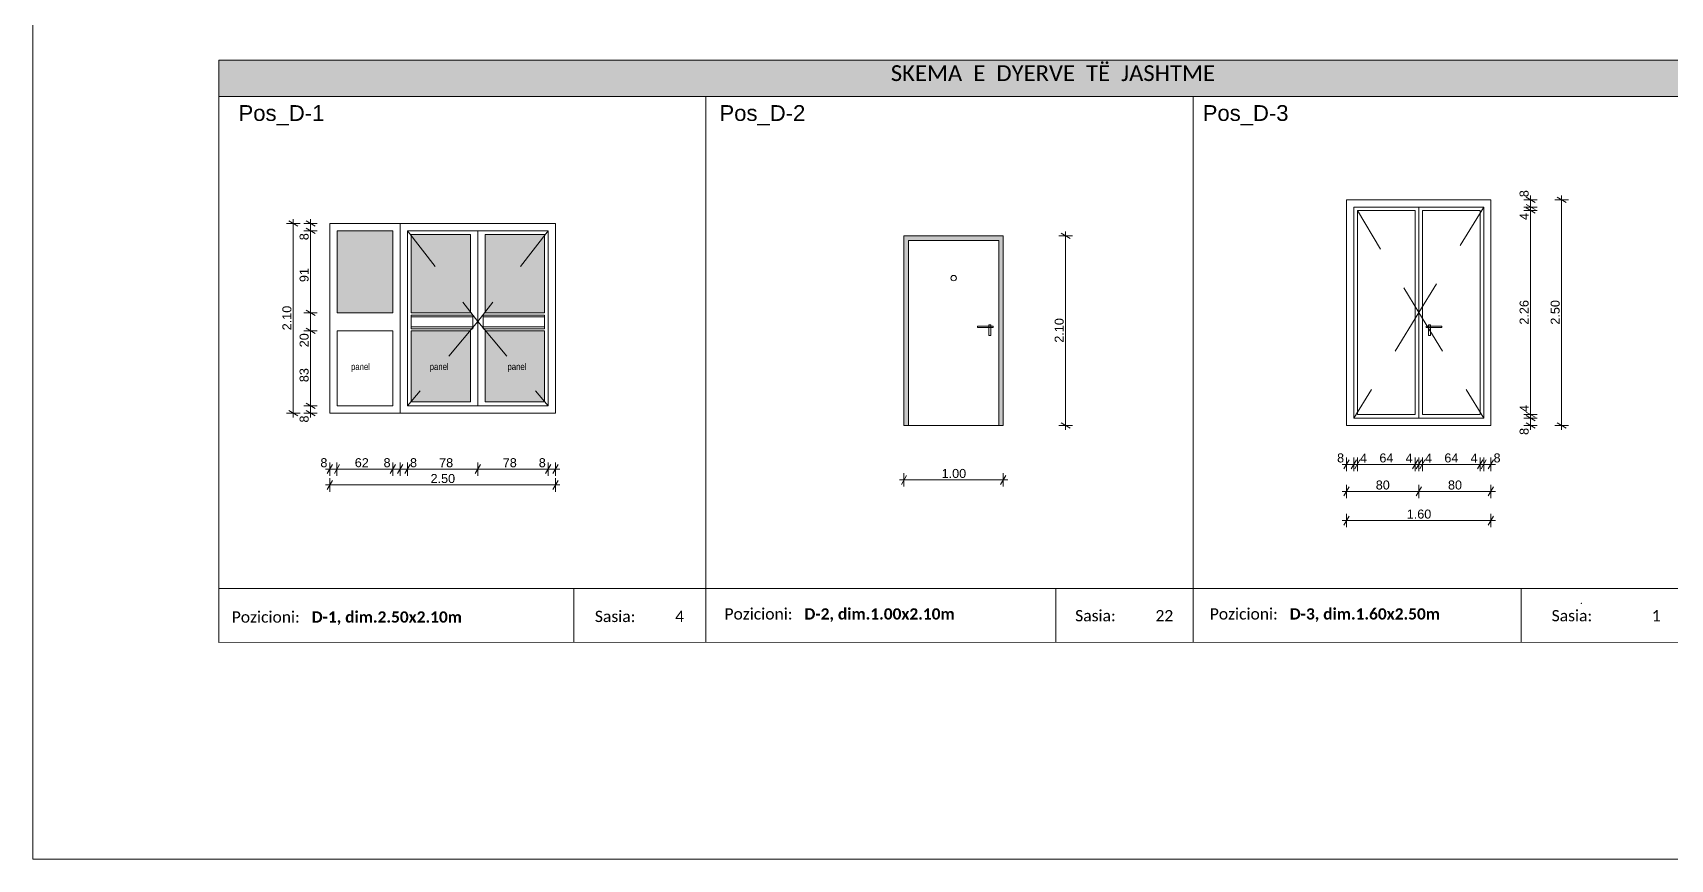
# Model space of a CAD drawing. Header units: millimetres. Extents: x 2825558 to 2855058, y -67651 to -43102.
# Drawn here: x 2825558 to 2843703, y -67651 to -58496 of the extents above; entities that cross this region are included whole.
import ezdxf

# ---------------------------------------------------------------- set-up
doc = ezdxf.new("R2010")
doc.units = ezdxf.units.MM
doc.header["$MEASUREMENT"] = 0
doc.linetypes.add('thk_line_type', pattern=[1000, 500, -500])
for name, color, linetype, lineweight in [('2D Drafting - General_Pen_No__1', 7, 'Continuous', 0), ('Annotation - Text_Pen_No__1', 7, 'Continuous', 0), ('Dimensioning - General_Pen_No__1', 7, 'Continuous', 0), ('Exterior walls_Pen_No__1', 7, 'Continuous', 0), ('Lines_Pen_No__41', 7, 'Continuous', 0), ('Shell - Roof_Pen_No__1', 7, 'Continuous', 0), ('Shell - Roof_Pen_No__21', 7, 'Continuous', 0), ('Shell - Roof_Pen_No__41', 7, 'Continuous', 0), ('Structural - Bearing_Pen_No__1', 7, 'Continuous', 0), ('Text blocks_Pen_No__1', 7, 'Continuous', 0)]:
    doc.layers.add(name, color=color, linetype=linetype, lineweight=lineweight)
doc.layers.add('Dimensioning - General', color=7, linetype='Continuous')
doc.layers.add('Exterior walls', color=7, linetype='Continuous')
for name, color, linetype, lineweight, true_color in [('Structural - Bearing_Pen_No__105', 7, 'Continuous', 0, 0xcae6ff), ('Structural - Bearing_Pen_No__84', 7, 'Continuous', 0, 0x41c341), ('Structural - Bearing_Pen_No__85', 7, 'Continuous', 0, 0x80c2ff)]:
    doc.layers.add(name, color=color, linetype=linetype, lineweight=lineweight, true_color=true_color)
doc.styles.add('GENERATED_STYLE_1', font='')
doc.styles.add('GENERATED_STYLE_2', font='')
doc.styles.add('GENERATED_STYLE_6', font='')
doc.styles.get('GENERATED_STYLE_1').set_extended_font_data('Arial Narrow')
doc.styles.get('GENERATED_STYLE_2').set_extended_font_data('Arial')
doc.styles.get('GENERATED_STYLE_6').set_extended_font_data('Calibri')
doc.dimstyles.new('GENERATED_STYLE__3', dxfattribs={"dimtxt": 100, "dimasz": 76, "dimexe": 0.18, "dimexo": 3, "dimgap": 0.09, "dimtad": 1, "dimlfac": 0.001, "dimzin": 0, "dimdsep": 46, "dimtxsty": 'GENERATED_STYLE_2', "dimblk": 'ARROWHEAD_2', "dimblk1": 'ARROWHEAD_2', "dimblk2": 'ARROWHEAD_2', "dimcen": 0.09, "dimclrd": 7, "dimclre": 7, "dimclrt": 7, "dimadec": 0, "dimazin": 0, "dimtfac": 1, "dimtdec": 4, "dimtmove": 0, "dimatfit": 3, "dimfxl": 1, "dimtolj": 1, "dimtzin": 0, "dimarcsym": 0})
doc.dimstyles.new('GENERATED_STYLE__4', dxfattribs={"dimtxt": 100, "dimasz": 76, "dimexe": 0.18, "dimexo": 3, "dimgap": 0.09, "dimtad": 1, "dimtih": 1, "dimtoh": 1, "dimlfac": 0.001, "dimzin": 0, "dimdsep": 46, "dimtxsty": 'GENERATED_STYLE_2', "dimblk": 'ARROWHEAD_2', "dimblk1": 'ARROWHEAD_2', "dimblk2": 'ARROWHEAD_2', "dimcen": 0.09, "dimclrd": 7, "dimclre": 7, "dimclrt": 7, "dimadec": 0, "dimazin": 0, "dimtfac": 1, "dimtdec": 4, "dimtmove": 0, "dimatfit": 3, "dimfxl": 1, "dimtolj": 1, "dimtzin": 0, "dimarcsym": 0})

# ---------------------------------------------------------------- blocks, each defined once
blk = doc.blocks.new('Wall_1', base_point=(2835212, -62846))
at = {"layer": 'Exterior walls', "linetype": 'Continuous', "lineweight": 0}
blk.add_hatch(color=255, dxfattribs=at).paths.add_polyline_path([(2835262, -62846), (2835262, -60796), (2835212, -60746), (2835212, -62846)])
at = {"layer": 'Exterior walls_Pen_No__1', "color": 7, "linetype": 'Continuous', "lineweight": 0, "flags": 128}
for points in [[(2835212, -60746), (2835212, -62846)], [(2835262, -62846), (2835262, -60796)], [(2835212, -62846), (2835262, -62846)]]:
    blk.add_lwpolyline(points, dxfattribs=at)
blk = doc.blocks.new('Wall_2', base_point=(2835212, -60746))
at = {"layer": 'Exterior walls', "linetype": 'Continuous', "lineweight": 0}
blk.add_hatch(color=255, dxfattribs=at).paths.add_polyline_path([(2835262, -60796), (2836262, -60796), (2836312, -60746), (2835212, -60746)])
at = {"layer": 'Exterior walls_Pen_No__1', "color": 7, "linetype": 'Continuous', "lineweight": 0, "flags": 128}
for points in [[(2836312, -60746), (2835212, -60746)], [(2835262, -60796), (2836262, -60796)]]:
    blk.add_lwpolyline(points, dxfattribs=at)
blk = doc.blocks.new('Wall_3', base_point=(2836312, -60746))
at = {"layer": 'Exterior walls', "linetype": 'Continuous', "lineweight": 0}
blk.add_hatch(color=255, dxfattribs=at).paths.add_polyline_path([(2836262, -60796), (2836262, -62846), (2836312, -62846), (2836312, -60746)])
at = {"layer": 'Exterior walls_Pen_No__1', "color": 7, "linetype": 'Continuous', "lineweight": 0, "flags": 128}
for points in [[(2836312, -62846), (2836312, -60746)], [(2836262, -60796), (2836262, -62846)], [(2836262, -62846), (2836312, -62846)]]:
    blk.add_lwpolyline(points, dxfattribs=at)
blk = doc.blocks.new('*D63', base_point=(2247654, -76425))
at = {"layer": 'Dimensioning - General_Pen_No__1', "color": 7, "linetype": 'Continuous', "lineweight": 0}
for p, q in [((2828586, -62600), (2828686, -62658)), ((2828711, -62629), (2828561, -62629)), ((2828711, -62709), (2828561, -62709)), ((2828586, -62680), (2828686, -62738)), ((2828636, -62709), (2828636, -62629)), ((2828636, -62758), (2828636, -62709))]:
    blk.add_line(p, q, dxfattribs=at)
at = {"layer": 'Dimensioning - General_Pen_No__1', "color": 7, "lineweight": 0, "insert": (2828616, -62814), "char_height": 100, "attachment_point": 7, "rotation": 90, "style": 'GENERATED_STYLE_2'}
blk.add_mtext('\\A1;{\\pql;\\fArial|b0|i0|c0|p34;8}', dxfattribs=at)
blk = doc.blocks.new('ARROWHEAD_2')
at = {"color": 0, "linetype": 'Continuous', "lineweight": 0}
for p, q in [((0, 0), (-1, 0)), ((-0.38, -0.66), (0.38, 0.66))]:
    blk.add_line(p, q, dxfattribs=at)
blk = doc.blocks.new('*D64', base_point=(2247654, -76425))
at = {"layer": 'Dimensioning - General_Pen_No__1', "color": 7, "linetype": 'Continuous', "lineweight": 0}
for p, q in [((2828711, -61799), (2828561, -61799)), ((2828586, -61770), (2828686, -61828)), ((2828636, -62629), (2828636, -61799)), ((2828586, -62600), (2828686, -62658)), ((2828711, -62629), (2828561, -62629))]:
    blk.add_line(p, q, dxfattribs=at)
at = {"layer": 'Dimensioning - General_Pen_No__1', "color": 7, "lineweight": 0, "char_height": 100, "attachment_point": 7, "rotation": 90, "style": 'GENERATED_STYLE_2'}
for s, insert in [('\\A1;{\\pql;\\fArial|b0|i0|c0|p34;20}', (2828616, -61980)), ('\\A1;{\\pql;\\fArial|b0|i0|c0|p34;83}', (2828616, -62366))]:
    blk.add_mtext(s, dxfattribs=dict(at, insert=insert))
blk = doc.blocks.new('*D65', base_point=(2247654, -76425))
at = {"layer": 'Dimensioning - General_Pen_No__1', "color": 7, "linetype": 'Continuous', "lineweight": 0}
for p, q in [((2828711, -61799), (2828561, -61799)), ((2828586, -61770), (2828686, -61828))]:
    blk.add_line(p, q, dxfattribs=at)
blk = doc.blocks.new('*D66', base_point=(2247654, -76425))
at = {"layer": 'Dimensioning - General_Pen_No__1', "color": 7, "linetype": 'Continuous', "lineweight": 0}
for p, q in [((2828711, -61599), (2828561, -61599)), ((2828586, -61570), (2828686, -61628)), ((2828636, -61799), (2828636, -61599)), ((2828711, -61799), (2828561, -61799)), ((2828586, -61770), (2828686, -61828))]:
    blk.add_line(p, q, dxfattribs=at)
blk = doc.blocks.new('*D67', base_point=(2247654, -76425))
at = {"layer": 'Dimensioning - General_Pen_No__1', "color": 7, "linetype": 'Continuous', "lineweight": 0}
for p, q in [((2828711, -60689), (2828561, -60689)), ((2828586, -60660), (2828686, -60718)), ((2828636, -61599), (2828636, -60689)), ((2828711, -61599), (2828561, -61599)), ((2828586, -61570), (2828686, -61628))]:
    blk.add_line(p, q, dxfattribs=at)
at = {"layer": 'Dimensioning - General_Pen_No__1', "color": 7, "lineweight": 0, "char_height": 100, "attachment_point": 7, "rotation": 90, "style": 'GENERATED_STYLE_2'}
for s, insert in [('\\A1;{\\pql;\\fArial|b0|i0|c0|p34;8}', (2828616, -60794)), ('\\A1;{\\pql;\\fArial|b0|i0|c0|p34;91}', (2828616, -61258))]:
    blk.add_mtext(s, dxfattribs=dict(at, insert=insert))
blk = doc.blocks.new('*D68', base_point=(2247654, -76425))
at = {"layer": 'Dimensioning - General_Pen_No__1', "color": 7, "linetype": 'Continuous', "lineweight": 0}
for p, q in [((2828686, -60638), (2828586, -60580)), ((2828636, -60609), (2828636, -60560)), ((2828711, -60609), (2828561, -60609)), ((2828711, -60689), (2828561, -60689)), ((2828586, -60660), (2828686, -60718)), ((2828636, -60689), (2828636, -60609))]:
    blk.add_line(p, q, dxfattribs=at)
blk = doc.blocks.new('*D69', base_point=(2247654, -76425))
at = {"layer": 'Dimensioning - General_Pen_No__1', "color": 7, "linetype": 'Continuous', "lineweight": 0}
for p, q in [((2828878, -63280), (2828820, -63380)), ((2828849, -63405), (2828849, -63255)), ((2828958, -63280), (2828900, -63380)), ((2828929, -63405), (2828929, -63255)), ((2828800, -63330), (2828849, -63330)), ((2828849, -63330), (2828929, -63330))]:
    blk.add_line(p, q, dxfattribs=at)
at = {"layer": 'Dimensioning - General_Pen_No__1', "color": 7, "lineweight": 0, "insert": (2828745, -63310), "char_height": 100, "attachment_point": 7, "style": 'GENERATED_STYLE_2'}
blk.add_mtext('\\A1;{\\pql;\\fArial|b0|i0|c0|p34;8}', dxfattribs=at)
blk = doc.blocks.new('*D70', base_point=(2247654, -76425))
at = {"layer": 'Dimensioning - General_Pen_No__1', "color": 7, "linetype": 'Continuous', "lineweight": 0}
for p, q in [((2828958, -63280), (2828900, -63380)), ((2828929, -63405), (2828929, -63255)), ((2829578, -63280), (2829520, -63380)), ((2829549, -63405), (2829549, -63255)), ((2828929, -63330), (2829549, -63330))]:
    blk.add_line(p, q, dxfattribs=at)
at = {"layer": 'Dimensioning - General_Pen_No__1', "color": 7, "lineweight": 0, "char_height": 100, "attachment_point": 7, "style": 'GENERATED_STYLE_2'}
for s, insert in [('\\A1;{\\pql;\\fArial|b0|i0|c0|p34;62}', (2829126, -63310)), ('\\A1;{\\pql;\\fArial|b0|i0|c0|p34;8}', (2829445, -63310))]:
    blk.add_mtext(s, dxfattribs=dict(at, insert=insert))
blk = doc.blocks.new('*D71', base_point=(2247654, -76425))
at = {"layer": 'Dimensioning - General_Pen_No__1', "color": 7, "linetype": 'Continuous', "lineweight": 0}
for p, q in [((2829578, -63280), (2829520, -63380)), ((2829549, -63405), (2829549, -63255)), ((2829658, -63280), (2829601, -63380)), ((2829629, -63405), (2829629, -63255)), ((2829549, -63330), (2829629, -63330))]:
    blk.add_line(p, q, dxfattribs=at)
blk = doc.blocks.new('*D72', base_point=(2247654, -76425))
at = {"layer": 'Dimensioning - General_Pen_No__1', "color": 7, "linetype": 'Continuous', "lineweight": 0}
for p, q in [((2829658, -63280), (2829601, -63380)), ((2829629, -63405), (2829629, -63255)), ((2829738, -63280), (2829680, -63380)), ((2829709, -63405), (2829709, -63255)), ((2829629, -63330), (2829709, -63330))]:
    blk.add_line(p, q, dxfattribs=at)
blk = doc.blocks.new('*D73', base_point=(2247654, -76425))
at = {"layer": 'Dimensioning - General_Pen_No__1', "color": 7, "linetype": 'Continuous', "lineweight": 0}
for p, q in [((2829738, -63280), (2829680, -63380)), ((2829709, -63405), (2829709, -63255)), ((2830518, -63280), (2830460, -63380)), ((2830489, -63405), (2830489, -63255)), ((2829709, -63330), (2830489, -63330))]:
    blk.add_line(p, q, dxfattribs=at)
at = {"layer": 'Dimensioning - General_Pen_No__1', "color": 7, "lineweight": 0, "char_height": 100, "attachment_point": 7, "style": 'GENERATED_STYLE_2'}
for s, insert in [('\\A1;{\\pql;\\fArial|b0|i0|c0|p34;8}', (2829738, -63310)), ('\\A1;{\\pql;\\fArial|b0|i0|c0|p34;78}', (2830061, -63310))]:
    blk.add_mtext(s, dxfattribs=dict(at, insert=insert))
blk = doc.blocks.new('*D74', base_point=(2247654, -76425))
at = {"layer": 'Dimensioning - General_Pen_No__1', "color": 7, "linetype": 'Continuous', "lineweight": 0}
for p, q in [((2830518, -63280), (2830460, -63380)), ((2830489, -63405), (2830489, -63255)), ((2831298, -63280), (2831240, -63380)), ((2831269, -63405), (2831269, -63255)), ((2830489, -63330), (2831269, -63330))]:
    blk.add_line(p, q, dxfattribs=at)
at = {"layer": 'Dimensioning - General_Pen_No__1', "color": 7, "lineweight": 0, "char_height": 100, "attachment_point": 7, "style": 'GENERATED_STYLE_2'}
for s, insert in [('\\A1;{\\pql;\\fArial|b0|i0|c0|p34;78}', (2830766, -63310)), ('\\A1;{\\pql;\\fArial|b0|i0|c0|p34;8}', (2831165, -63310))]:
    blk.add_mtext(s, dxfattribs=dict(at, insert=insert))
blk = doc.blocks.new('*D75', base_point=(2247654, -76425))
at = {"layer": 'Dimensioning - General_Pen_No__1', "color": 7, "linetype": 'Continuous', "lineweight": 0}
for p, q in [((2831298, -63280), (2831240, -63380)), ((2831269, -63405), (2831269, -63255)), ((2831320, -63380), (2831378, -63280)), ((2831349, -63405), (2831349, -63255)), ((2831269, -63330), (2831349, -63330)), ((2831349, -63330), (2831398, -63330))]:
    blk.add_line(p, q, dxfattribs=at)
blk = doc.blocks.new('*D76', base_point=(2247654, -76425))
at = {"layer": 'Dimensioning - General_Pen_No__1', "color": 7, "linetype": 'Continuous', "lineweight": 0}
for p, q in [((2837078, -60746), (2836928, -60746)), ((2837053, -60775), (2836953, -60717)), ((2837003, -60746), (2837003, -60697)), ((2837003, -62846), (2837003, -60746)), ((2837078, -62846), (2836928, -62846)), ((2836953, -62817), (2837053, -62875)), ((2837003, -62895), (2837003, -62846))]:
    blk.add_line(p, q, dxfattribs=at)
at = {"layer": 'Dimensioning - General_Pen_No__1', "color": 7, "lineweight": 0, "insert": (2836983, -61929), "char_height": 100, "attachment_point": 7, "rotation": 90, "style": 'GENERATED_STYLE_2'}
blk.add_mtext('\\A1;{\\pql;\\fArial|b0|i0|c0|p34;2.10}', dxfattribs=at)
blk = doc.blocks.new('*D77', base_point=(2247654, -76425))
at = {"layer": 'Dimensioning - General_Pen_No__1', "color": 7, "linetype": 'Continuous', "lineweight": 0}
for p, q in [((2835212, -63449), (2835163, -63449)), ((2835241, -63399), (2835183, -63499)), ((2835212, -63374), (2835212, -63524)), ((2836312, -63449), (2835212, -63449)), ((2836283, -63499), (2836341, -63399)), ((2836312, -63374), (2836312, -63524)), ((2836361, -63449), (2836312, -63449))]:
    blk.add_line(p, q, dxfattribs=at)
at = {"layer": 'Dimensioning - General_Pen_No__1', "color": 7, "lineweight": 0, "insert": (2835629, -63429), "char_height": 100, "attachment_point": 7, "style": 'GENERATED_STYLE_2'}
blk.add_mtext('\\A1;{\\pql;\\fArial|b0|i0|c0|p34;1.00}', dxfattribs=at)
blk = doc.blocks.new('*D78', base_point=(2247654, -76425))
at = {"layer": 'Dimensioning - General_Pen_No__1', "color": 7, "linetype": 'Continuous', "lineweight": 0}
for p, q in [((2840067, -63277), (2840116, -63277)), ((2840145, -63227), (2840087, -63327)), ((2840116, -63352), (2840116, -63202)), ((2840116, -63277), (2840196, -63277)), ((2840225, -63227), (2840167, -63327)), ((2840196, -63352), (2840196, -63202))]:
    blk.add_line(p, q, dxfattribs=at)
at = {"layer": 'Dimensioning - General_Pen_No__1', "color": 7, "lineweight": 0, "insert": (2840011, -63257), "char_height": 100, "attachment_point": 7, "style": 'GENERATED_STYLE_2'}
blk.add_mtext('\\A1;{\\pql;\\fArial|b0|i0|c0|p34;8}', dxfattribs=at)
blk = doc.blocks.new('*D79', base_point=(2247654, -76425))
at = {"layer": 'Dimensioning - General_Pen_No__1', "color": 7, "linetype": 'Continuous', "lineweight": 0}
for p, q in [((2840225, -63227), (2840167, -63327)), ((2840196, -63352), (2840196, -63202)), ((2840196, -63277), (2840236, -63277)), ((2840265, -63227), (2840207, -63327)), ((2840236, -63352), (2840236, -63202))]:
    blk.add_line(p, q, dxfattribs=at)
blk = doc.blocks.new('*D80', base_point=(2247654, -76425))
at = {"layer": 'Dimensioning - General_Pen_No__1', "color": 7, "linetype": 'Continuous', "lineweight": 0}
for p, q in [((2840265, -63227), (2840207, -63327)), ((2840236, -63352), (2840236, -63202)), ((2840236, -63277), (2840876, -63277)), ((2840905, -63227), (2840847, -63327)), ((2840876, -63352), (2840876, -63202))]:
    blk.add_line(p, q, dxfattribs=at)
at = {"layer": 'Dimensioning - General_Pen_No__1', "color": 7, "lineweight": 0, "char_height": 100, "attachment_point": 7, "style": 'GENERATED_STYLE_2'}
for s, insert in [('\\A1;{\\pql;\\fArial|b0|i0|c0|p34;4}', (2840265, -63257)), ('\\A1;{\\pql;\\fArial|b0|i0|c0|p34;64}', (2840480, -63257)), ('\\A1;{\\pql;\\fArial|b0|i0|c0|p34;4}', (2840771, -63257))]:
    blk.add_mtext(s, dxfattribs=dict(at, insert=insert))
blk = doc.blocks.new('*D81', base_point=(2247654, -76425))
at = {"layer": 'Dimensioning - General_Pen_No__1', "color": 7, "linetype": 'Continuous', "lineweight": 0}
for p, q in [((2840905, -63227), (2840847, -63327)), ((2840876, -63352), (2840876, -63202)), ((2840876, -63277), (2840916, -63277)), ((2840945, -63227), (2840887, -63327)), ((2840916, -63352), (2840916, -63202))]:
    blk.add_line(p, q, dxfattribs=at)
blk = doc.blocks.new('*D82', base_point=(2247654, -76425))
at = {"layer": 'Dimensioning - General_Pen_No__1', "color": 7, "linetype": 'Continuous', "lineweight": 0}
for p, q in [((2840945, -63227), (2840887, -63327)), ((2840916, -63352), (2840916, -63202)), ((2840916, -63277), (2840956, -63277)), ((2840985, -63227), (2840927, -63327)), ((2840956, -63352), (2840956, -63202))]:
    blk.add_line(p, q, dxfattribs=at)
blk = doc.blocks.new('*D83', base_point=(2247654, -76425))
at = {"layer": 'Dimensioning - General_Pen_No__1', "color": 7, "linetype": 'Continuous', "lineweight": 0}
for p, q in [((2840985, -63227), (2840927, -63327)), ((2840956, -63352), (2840956, -63202)), ((2840956, -63277), (2841596, -63277)), ((2841625, -63227), (2841567, -63327)), ((2841596, -63352), (2841596, -63202))]:
    blk.add_line(p, q, dxfattribs=at)
at = {"layer": 'Dimensioning - General_Pen_No__1', "color": 7, "lineweight": 0, "char_height": 100, "attachment_point": 7, "style": 'GENERATED_STYLE_2'}
for s, insert in [('\\A1;{\\pql;\\fArial|b0|i0|c0|p34;4}', (2840985, -63257)), ('\\A1;{\\pql;\\fArial|b0|i0|c0|p34;64}', (2841200, -63257)), ('\\A1;{\\pql;\\fArial|b0|i0|c0|p34;4}', (2841491, -63257))]:
    blk.add_mtext(s, dxfattribs=dict(at, insert=insert))
blk = doc.blocks.new('*D84', base_point=(2247654, -76425))
at = {"layer": 'Dimensioning - General_Pen_No__1', "color": 7, "linetype": 'Continuous', "lineweight": 0}
for p, q in [((2841625, -63227), (2841567, -63327)), ((2841596, -63352), (2841596, -63202)), ((2841596, -63277), (2841636, -63277)), ((2841665, -63227), (2841607, -63327)), ((2841636, -63352), (2841636, -63202))]:
    blk.add_line(p, q, dxfattribs=at)
blk = doc.blocks.new('*D85', base_point=(2247654, -76425))
at = {"layer": 'Dimensioning - General_Pen_No__1', "color": 7, "linetype": 'Continuous', "lineweight": 0}
for p, q in [((2841665, -63227), (2841607, -63327)), ((2841636, -63352), (2841636, -63202)), ((2841636, -63277), (2841716, -63277)), ((2841687, -63327), (2841745, -63227)), ((2841716, -63352), (2841716, -63202)), ((2841716, -63277), (2841765, -63277))]:
    blk.add_line(p, q, dxfattribs=at)
at = {"layer": 'Dimensioning - General_Pen_No__1', "color": 7, "lineweight": 0, "insert": (2841745, -63257), "char_height": 100, "attachment_point": 7, "style": 'GENERATED_STYLE_2'}
blk.add_mtext('\\A1;{\\pql;\\fArial|b0|i0|c0|p34;8}', dxfattribs=at)
blk = doc.blocks.new('*D86', base_point=(2247654, -76425))
at = {"layer": 'Dimensioning - General_Pen_No__1', "color": 7, "linetype": 'Continuous', "lineweight": 0}
for p, q in [((2840116, -63652), (2840116, -63502)), ((2840916, -63652), (2840916, -63502)), ((2840067, -63577), (2840116, -63577)), ((2840145, -63527), (2840087, -63627)), ((2840116, -63577), (2840916, -63577)), ((2840945, -63527), (2840887, -63627))]:
    blk.add_line(p, q, dxfattribs=at)
at = {"layer": 'Dimensioning - General_Pen_No__1', "color": 7, "lineweight": 0, "insert": (2840440, -63557), "char_height": 100, "attachment_point": 7, "style": 'GENERATED_STYLE_2'}
blk.add_mtext('\\A1;{\\pql;\\fArial|b0|i0|c0|p34;80}', dxfattribs=at)
blk = doc.blocks.new('*D87', base_point=(2247654, -76425))
at = {"layer": 'Dimensioning - General_Pen_No__1', "color": 7, "linetype": 'Continuous', "lineweight": 0}
for p, q in [((2840916, -63652), (2840916, -63502)), ((2841716, -63652), (2841716, -63502)), ((2840945, -63527), (2840887, -63627)), ((2840916, -63577), (2841716, -63577)), ((2841687, -63627), (2841745, -63527)), ((2841716, -63577), (2841765, -63577))]:
    blk.add_line(p, q, dxfattribs=at)
at = {"layer": 'Dimensioning - General_Pen_No__1', "color": 7, "lineweight": 0, "insert": (2841240, -63557), "char_height": 100, "attachment_point": 7, "style": 'GENERATED_STYLE_2'}
blk.add_mtext('\\A1;{\\pql;\\fArial|b0|i0|c0|p34;80}', dxfattribs=at)
blk = doc.blocks.new('*D88', base_point=(2247654, -76425))
at = {"layer": 'Dimensioning - General_Pen_No__1', "color": 7, "linetype": 'Continuous', "lineweight": 0}
for p, q in [((2840145, -63849), (2840087, -63949)), ((2840116, -63974), (2840116, -63824)), ((2841687, -63949), (2841745, -63849)), ((2841716, -63974), (2841716, -63824)), ((2840067, -63899), (2840116, -63899)), ((2840116, -63899), (2841716, -63899)), ((2841716, -63899), (2841765, -63899))]:
    blk.add_line(p, q, dxfattribs=at)
at = {"layer": 'Dimensioning - General_Pen_No__1', "color": 7, "lineweight": 0, "insert": (2840783, -63879), "char_height": 100, "attachment_point": 7, "style": 'GENERATED_STYLE_2'}
blk.add_mtext('\\A1;{\\pql;\\fArial|b0|i0|c0|p34;1.60}', dxfattribs=at)
blk = doc.blocks.new('*D89', base_point=(2247654, -76425))
at = {"layer": 'Dimensioning - General_Pen_No__1', "color": 7, "linetype": 'Continuous', "lineweight": 0}
for p, q in [((2842230, -62766), (2842080, -62766)), ((2842105, -62737), (2842205, -62795)), ((2842155, -62846), (2842155, -62766)), ((2842230, -62846), (2842080, -62846)), ((2842105, -62817), (2842205, -62875)), ((2842155, -62895), (2842155, -62846))]:
    blk.add_line(p, q, dxfattribs=at)
at = {"layer": 'Dimensioning - General_Pen_No__1', "color": 7, "lineweight": 0, "insert": (2842135, -62951), "char_height": 100, "attachment_point": 7, "rotation": 90, "style": 'GENERATED_STYLE_2'}
blk.add_mtext('\\A1;{\\pql;\\fArial|b0|i0|c0|p34;8}', dxfattribs=at)
blk = doc.blocks.new('*D90', base_point=(2247654, -76425))
at = {"layer": 'Dimensioning - General_Pen_No__1', "color": 7, "linetype": 'Continuous', "lineweight": 0}
for p, q in [((2842230, -62726), (2842080, -62726)), ((2842230, -62766), (2842080, -62766)), ((2842105, -62697), (2842205, -62755)), ((2842105, -62737), (2842205, -62795)), ((2842155, -62766), (2842155, -62726))]:
    blk.add_line(p, q, dxfattribs=at)
blk = doc.blocks.new('*D91', base_point=(2247654, -76425))
at = {"layer": 'Dimensioning - General_Pen_No__1', "color": 7, "linetype": 'Continuous', "lineweight": 0}
for p, q in [((2842230, -60466), (2842080, -60466)), ((2842105, -60437), (2842205, -60495)), ((2842155, -62726), (2842155, -60466)), ((2842230, -62726), (2842080, -62726)), ((2842105, -62697), (2842205, -62755))]:
    blk.add_line(p, q, dxfattribs=at)
at = {"layer": 'Dimensioning - General_Pen_No__1', "color": 7, "lineweight": 0, "char_height": 100, "attachment_point": 7, "rotation": 90, "style": 'GENERATED_STYLE_2'}
for s, insert in [('\\A1;{\\pql;\\fArial|b0|i0|c0|p34;4}', (2842135, -60571)), ('\\A1;{\\pql;\\fArial|b0|i0|c0|p34;2.26}', (2842135, -61729)), ('\\A1;{\\pql;\\fArial|b0|i0|c0|p34;4}', (2842135, -62697))]:
    blk.add_mtext(s, dxfattribs=dict(at, insert=insert))
blk = doc.blocks.new('*D92', base_point=(2247654, -76425))
at = {"layer": 'Dimensioning - General_Pen_No__1', "color": 7, "linetype": 'Continuous', "lineweight": 0}
for p, q in [((2842105, -60397), (2842205, -60455)), ((2842230, -60426), (2842080, -60426)), ((2842230, -60466), (2842080, -60466)), ((2842105, -60437), (2842205, -60495)), ((2842155, -60466), (2842155, -60426))]:
    blk.add_line(p, q, dxfattribs=at)
blk = doc.blocks.new('*D93', base_point=(2247654, -76425))
at = {"layer": 'Dimensioning - General_Pen_No__1', "color": 7, "linetype": 'Continuous', "lineweight": 0}
for p, q in [((2842230, -60346), (2842080, -60346)), ((2842205, -60375), (2842105, -60317)), ((2842105, -60397), (2842205, -60455)), ((2842155, -60346), (2842155, -60297)), ((2842155, -60426), (2842155, -60346)), ((2842230, -60426), (2842080, -60426))]:
    blk.add_line(p, q, dxfattribs=at)
at = {"layer": 'Dimensioning - General_Pen_No__1', "color": 7, "lineweight": 0, "insert": (2842135, -60317), "char_height": 100, "attachment_point": 7, "rotation": 90, "style": 'GENERATED_STYLE_2'}
blk.add_mtext('\\A1;{\\pql;\\fArial|b0|i0|c0|p34;8}', dxfattribs=at)
blk = doc.blocks.new('*D94', base_point=(2247654, -76425))
at = {"layer": 'Dimensioning - General_Pen_No__1', "color": 7, "linetype": 'Continuous', "lineweight": 0}
for p, q in [((2842574, -60346), (2842424, -60346)), ((2842549, -60375), (2842449, -60317)), ((2842499, -60346), (2842499, -60297)), ((2842499, -62846), (2842499, -60346)), ((2842574, -62846), (2842424, -62846)), ((2842449, -62817), (2842549, -62875)), ((2842499, -62895), (2842499, -62846))]:
    blk.add_line(p, q, dxfattribs=at)
at = {"layer": 'Dimensioning - General_Pen_No__1', "color": 7, "lineweight": 0, "insert": (2842479, -61729), "char_height": 100, "attachment_point": 7, "rotation": 90, "style": 'GENERATED_STYLE_2'}
blk.add_mtext('\\A1;{\\pql;\\fArial|b0|i0|c0|p34;2.50}', dxfattribs=at)
blk = doc.blocks.new('*D127', base_point=(2247654, -76425))
at = {"layer": 'Dimensioning - General_Pen_No__1', "color": 7, "linetype": 'Continuous', "lineweight": 0}
for p, q in [((2828800, -63505), (2828849, -63505)), ((2828878, -63455), (2828820, -63555)), ((2828849, -63580), (2828849, -63430)), ((2828849, -63505), (2831349, -63505)), ((2831320, -63555), (2831378, -63455)), ((2831349, -63580), (2831349, -63430)), ((2831349, -63505), (2831398, -63505))]:
    blk.add_line(p, q, dxfattribs=at)
at = {"layer": 'Dimensioning - General_Pen_No__1', "color": 7, "lineweight": 0, "insert": (2829966, -63485), "char_height": 100, "attachment_point": 7, "style": 'GENERATED_STYLE_2'}
blk.add_mtext('\\A1;{\\pql;\\fArial|b0|i0|c0|p34;2.50}', dxfattribs=at)
blk = doc.blocks.new('*D128', base_point=(2247654, -76425))
at = {"layer": 'Dimensioning - General_Pen_No__1', "color": 7, "linetype": 'Continuous', "lineweight": 0}
for p, q in [((2828495, -60638), (2828395, -60580)), ((2828445, -60609), (2828445, -60560)), ((2828520, -60609), (2828370, -60609)), ((2828445, -62709), (2828445, -60609)), ((2828520, -62709), (2828370, -62709)), ((2828395, -62680), (2828495, -62738)), ((2828445, -62758), (2828445, -62709))]:
    blk.add_line(p, q, dxfattribs=at)
at = {"layer": 'Dimensioning - General_Pen_No__1', "color": 7, "lineweight": 0, "insert": (2828425, -61792), "char_height": 100, "attachment_point": 7, "rotation": 90, "style": 'GENERATED_STYLE_2'}
blk.add_mtext('\\A1;{\\pql;\\fArial|b0|i0|c0|p34;2.10}', dxfattribs=at)

msp = doc.modelspace()

# ---------------------------------------------------------------- hatches: boundary and pattern name
at = {"layer": 'Structural - Bearing_Pen_No__105', "linetype": 'Continuous', "lineweight": 0, "true_color": 0xf1f8ff}
for points in [[(2829749.333, -62583.332), (2830409.333, -62583.332), (2830409.333, -61799), (2829749.333, -61799)], [(2830569.333, -62583.332), (2831229.196, -62583.332), (2831229.196, -61799), (2830569.333, -61799)]]:
    msp.add_hatch(color=7, dxfattribs=at).paths.add_polyline_path(points)
at = {"layer": 'Structural - Bearing_Pen_No__84', "linetype": 'Continuous', "lineweight": 0, "true_color": 0xcff0cf}
msp.add_hatch(color=254, dxfattribs=at).paths.add_polyline_path([(2849208.053, -58799.92), (2827617.97, -58799.92), (2827617.97, -59200.697), (2849208.053, -59200.697)])
at = {"layer": 'Structural - Bearing_Pen_No__85', "linetype": 'Continuous', "lineweight": 0, "true_color": 0xdfefff}
for points in [[(2828929.333, -61599), (2829549.333, -61599), (2829549.333, -60689), (2828929.333, -60689)], [(2829749.333, -61599), (2830409.333, -61599), (2830409.333, -60729), (2829749.333, -60729)], [(2830569.333, -61599), (2831229.196, -61599), (2831229.196, -60729), (2830569.333, -60729)]]:
    msp.add_hatch(color=7, dxfattribs=at).paths.add_polyline_path(points)

# ---------------------------------------------------------------- linework, layer by layer
at = {"layer": '2D Drafting - General_Pen_No__1', "color": 7, "linetype": 'Continuous', "lineweight": 0}
msp.add_line((2836262.023, -62846.301), (2835262.023, -62846.301), dxfattribs=at)
msp.add_circle((2835762.023, -61213.739), 30.194, dxfattribs=at)
at = {"layer": 'Exterior walls_Pen_No__1', "color": 7, "linetype": 'Continuous', "lineweight": 0, "flags": 128}
for points in [[(2836199.704, -61745.903), (2836026.717, -61745.903), (2836026.717, -61761.629), (2836199.704, -61761.629)], [(2836173.494, -61730.177), (2836150.778, -61730.177), (2836150.778, -61850.743), (2836173.494, -61850.743)], [(2840999.12, -61745.903), (2841172.107, -61745.903), (2841172.107, -61761.629), (2840999.12, -61761.629)], [(2841025.33, -61730.177), (2841048.046, -61730.177), (2841048.046, -61850.743), (2841025.33, -61850.743)]]:
    msp.add_lwpolyline(points, close=True, dxfattribs=at)
at = {"layer": 'Lines_Pen_No__41', "color": 7, "linetype": 'Continuous', "lineweight": 0}
for p, q in [((2833686.415, -58799.92), (2839326.878, -58799.92)), ((2827617.97, -59200.697), (2827617.97, -65251.005)), ((2833017.833, -65247.719), (2833017.833, -59200.697)), ((2836016.043, -59200.697), (2840426.604, -59200.697)), ((2838417.695, -65247.719), (2838417.695, -59200.697)), ((2841335.164, -59200.697), (2846502.89, -59200.697)), ((2840876.152, -62726.301), (2840876.152, -60466.301)), ((2840916.152, -62766.301), (2840916.152, -60426.301)), ((2840956.152, -62726.301), (2840956.152, -60466.301)), ((2829549.333, -60689), (2829549.333, -61599)), ((2829709.333, -60689), (2829709.333, -62629)), ((2829749.333, -60729), (2829749.333, -61599)), ((2830489.333, -60689), (2830489.333, -62629)), ((2828929.333, -61599), (2829549.333, -61599)), ((2829749.333, -61774), (2829749.333, -61624)), ((2830433.62, -61624), (2829749.333, -61624)), ((2830433.62, -61644), (2829749.333, -61644)), ((2830433.62, -61774), (2830433.62, -61624)), ((2830549.333, -61774), (2830549.333, -61624)), ((2831229.196, -61624), (2830549.333, -61624)), ((2831229.196, -61644), (2830549.333, -61644)), ((2831229.196, -61774), (2831229.196, -61624)), ((2828929.333, -61799), (2829549.333, -61799)), ((2829549.333, -61799), (2829549.333, -62629)), ((2829549.333, -61799), (2829549.333, -62249)), ((2829749.333, -61754), (2830433.62, -61754)), ((2829749.333, -61774), (2830433.62, -61774)), ((2829749.333, -61799), (2829749.333, -62249)), ((2830549.333, -61754), (2831229.196, -61754)), ((2830549.333, -61774), (2831229.196, -61774)), ((2830569.333, -61799), (2831229.196, -61799)), ((2827617.97, -64651.99), (2849208.053, -64651.99)), ((2849208.053, -65246.95), (2827617.97, -65250.867))]:
    msp.add_line(p, q, dxfattribs=at)
for points in [[(2840116.152, -62846.301), (2841716.152, -62846.301), (2841716.152, -60346.301), (2840116.152, -60346.301)], [(2840196.152, -62766.301), (2841636.152, -62766.301), (2841636.152, -60426.301), (2840196.152, -60426.301)]]:
    msp.add_lwpolyline(points, close=True, dxfattribs=at)
for points in [[(2840876.152, -60466.301), (2840236.152, -60466.301), (2840236.152, -62726.301), (2840876.152, -62726.301)], [(2840956.152, -62726.301), (2841596.152, -62726.301), (2841596.152, -60466.301), (2840956.152, -60466.301)], [(2829549.333, -60689), (2828929.333, -60689), (2828929.333, -61599)], [(2830409.333, -60729), (2829749.333, -60729)], [(2828929.333, -61799), (2828929.333, -62629), (2829549.333, -62629)], [(2828929.333, -61799), (2828929.333, -62249)], [(2831269.333, -62249), (2831269.333, -61799)]]:
    msp.add_lwpolyline(points, dxfattribs=at)
msp.add_point((2842717.83, -64815.647), dxfattribs=at)
at = {"layer": 'Shell - Roof_Pen_No__1', "color": 7, "linetype": 'thk_line_type', "lineweight": 0}
for p, q in [((2840236.152, -60466.301), (2840916.152, -61596.301)), ((2841636.152, -60426.301), (2840916.152, -61596.301)), ((2829709.333, -60689), (2830489.333, -61692.825)), ((2831269.333, -60689), (2830489.333, -61692.825)), ((2830489.333, -61692.825), (2829709.333, -62629)), ((2830489.333, -61692.825), (2831269.333, -62629)), ((2840916.152, -61596.301), (2840196.152, -62766.301)), ((2840916.152, -61596.301), (2841636.152, -62766.301))]:
    msp.add_line(p, q, dxfattribs=at)
at = {"layer": 'Shell - Roof_Pen_No__1', "color": 7, "linetype": 'Continuous', "lineweight": 0}
for p, q in [((2831349.333, -60609), (2828849.333, -60609)), ((2828849.333, -60609), (2828849.333, -62709)), ((2829629.465, -62709), (2829629.465, -60609)), ((2829709.333, -60689), (2831269.333, -60689)), ((2831269.333, -62629), (2831269.333, -60689)), ((2831349.333, -62709), (2831349.333, -60609)), ((2828849.333, -62709), (2831349.333, -62709)), ((2831269.333, -62629), (2829709.333, -62629))]:
    msp.add_line(p, q, dxfattribs=at)
at = {"layer": 'Shell - Roof_Pen_No__21', "color": 7, "linetype": 'Continuous', "lineweight": 0}
for q in [(2825557.579, -43102.356), (2855057.579, -67651.285)]:
    msp.add_line((2825557.579, -67651.285), q, dxfattribs=at)
at = {"layer": 'Shell - Roof_Pen_No__41', "color": 7, "linetype": 'Continuous', "lineweight": 0}
for p, q in [((2831552.388, -64651.99), (2831552.388, -65247.026)), ((2836896.366, -64651.99), (2836896.366, -65247.719)), ((2842049.908, -64651.99), (2842049.908, -65248.743))]:
    msp.add_line(p, q, dxfattribs=at)
at = {"layer": 'Structural - Bearing_Pen_No__1', "color": 7, "linetype": 'Continuous', "lineweight": 0, "flags": 128}
for points in [[(2849208.053, -58799.92), (2827617.97, -58799.92), (2827617.97, -59200.697), (2849208.053, -59200.697)], [(2828929.333, -61599), (2829549.333, -61599), (2829549.333, -60689), (2828929.333, -60689)], [(2829749.333, -61599), (2830409.333, -61599), (2830409.333, -60729), (2829749.333, -60729)], [(2830569.333, -61599), (2831229.196, -61599), (2831229.196, -60729), (2830569.333, -60729)], [(2829749.333, -62583.332), (2830409.333, -62583.332), (2830409.333, -61799), (2829749.333, -61799)], [(2830569.333, -62583.332), (2831229.196, -62583.332), (2831229.196, -61799), (2830569.333, -61799)]]:
    msp.add_lwpolyline(points, close=True, dxfattribs=at)

# ---------------------------------------------------------------- block references
at = {"layer": 'Exterior walls', "color": 7, "lineweight": 0}
for name, p in [('Wall_1', (2835212.023, -62846.301)), ('Wall_2', (2835212.023, -60746.301)), ('Wall_3', (2836312.023, -60746.301))]:
    msp.add_blockref(name, p, dxfattribs=at)

# ---------------------------------------------------------------- texts
at = {"layer": 'Annotation - Text_Pen_No__1', "color": 7, "linetype": 'Continuous', "lineweight": 0, "char_height": 75, "attachment_point": 7, "style": 'GENERATED_STYLE_1'}
for insert in [(2829084.43, -62254.828), (2829956.267, -62254.828), (2830818.222, -62254.828)]:
    msp.add_mtext('\\A1;{\\pql;\\fArial Narrow|b0|i0|c0|p34;panel }', dxfattribs=dict(at, insert=insert))
at = {"layer": 'Text blocks_Pen_No__1', "color": 7, "linetype": 'Continuous', "lineweight": 0}
for s, insert, char_height, attachment_point, style in [('\\A1;{\\pql;\\fCalibri|b0|i0|c0|p34;SKEMA  E  DYERVE  TË  JASHTME }', (2835065.749, -58855.706), 175, 1, 'GENERATED_STYLE_6'), ('\\A1;{\\pqc;\\fArial|b0|i0|c0|p34;Pos_D-\\fArial|b0|i0|c0|p34;1}', (2828313.373, -59297.603), 175, 2, 'GENERATED_STYLE_2'), ('\\A1;{\\pqc;\\fArial|b0|i0|c0|p34;Pos_D-\\fArial|b0|i0|c0|p34;2}', (2833642.807, -59297.603), 175, 2, 'GENERATED_STYLE_2'), ('\\A1;{\\pqc;\\fArial|b0|i0|c0|p34;Pos_D-\\fArial|b0|i0|c0|p34;3}', (2838997.663, -59297.603), 175, 2, 'GENERATED_STYLE_2'), ('\\A1;{\\pql;\\fCalibri|b0|i0|c0|p34;Pozicioni:  \\fCalibri|b1|i0|c0|p34; D-1, dim.2.50x2.\\fCalibri|b1|i0|c0|p34;1\\fCalibri|b1|i0|c0|p34;0m}', (2827762.386, -64905.371), 125, 1, 'GENERATED_STYLE_6'), ('\\A1;{\\pql;\\fCalibri|b0|i0|c0|p34;Sasia:          \\fCalibri|b0|i0|c0|p34;4}', (2831786.349, -64898.893), 125, 1, 'GENERATED_STYLE_6'), ('\\A1;{\\pql;\\fCalibri|b0|i0|c0|p34;Pozicioni:  \\fCalibri|b1|i0|c0|p34; D-\\fCalibri|b1|i0|c0|p34;2\\fCalibri|b1|i0|c0|p34;, dim.1.00x2.10m}', (2833222.36, -64871.234), 125, 1, 'GENERATED_STYLE_6'), ('\\A1;{\\pql;\\fCalibri|b0|i0|c0|p34;Sasia:          2\\fCalibri|b0|i0|c0|p34;2\\fCalibri|b0|i0|c0|p34; }', (2837108.64, -64890.786), 125, 1, 'GENERATED_STYLE_6'), ('\\A1;{\\pql;\\fCalibri|b0|i0|c0|p34;Pozicioni:  \\fCalibri|b1|i0|c0|p34; D-3, dim.1.60x2.50m}', (2838600.096, -64871.234), 125, 1, 'GENERATED_STYLE_6'), ('\\A1;{\\pql;\\fCalibri|b0|i0|c0|p34;Sasia:      \\fCalibri|b0|i0|c0|p34;     \\fCalibri|b0|i0|c0|p34;    \\fCalibri|b0|i0|c0|p34;1\\fCalibri|b0|i0|c0|p34; }', (2842388.645, -64890.786), 125, 1, 'GENERATED_STYLE_6')]:
    msp.add_mtext(s, dxfattribs=dict(at, insert=insert, char_height=char_height, attachment_point=attachment_point, style=style))

# ---------------------------------------------------------------- dimensions: what is measured, and where the dimension line sits
at = {"layer": 'Dimensioning - General', "color": 7, "linetype": 'Continuous', "lineweight": 0}
for base, p1, p2, picture, middle in [((2842155.03, -60346.301), (2841636.152, -60426.301), (2841716.152, -60346.301), '*D93', (2842085.03, -60279.283)), ((2842155.03, -60426.301), (2841596.152, -60466.301), (2841636.152, -60426.301), '*D92', (2842085.03, -60532.969)), ((2842498.766, -60346.301), (2841716.152, -62846.301), (2841716.152, -60346.301), '*D94', (2842428.766, -61599.448)), ((2828445.067, -60609), (2828849.333, -62709), (2828849.333, -60609), '*D128', (2828375.067, -61662.146)), ((2828635.743, -60609), (2828929.333, -60689), (2828849.333, -60609), '*D68', (2828565.743, -60755.668)), ((2842155.03, -60466.301), (2841596.152, -62726.301), (2841596.152, -60466.301), '*D91', (2842085.03, -61599.448)), ((2828635.743, -60689), (2828929.333, -61599), (2828929.333, -60689), '*D67', (2828565.743, -61181.593)), ((2837002.816, -60746.301), (2835212.023, -62846.301), (2835212.023, -60746.301), '*D76', (2836932.816, -61799.448)), ((2828635.743, -61599), (2828929.333, -61799), (2828929.333, -61599), '*D66', (2828565.743, -61903.436)), ((2828635.743, -61799), (2828929.333, -62629), (2828929.333, -61799), '*D64', (2828565.743, -62289.536)), ((2828635.742906683, -61798.999534634), (2828929.332734285, -61798.999534634), (2828929.332734285, -61798.999534634), '*D65', (2828565.742906385, -61802.146033605)), ((2828635.743, -62629), (2828849.333, -62709), (2828929.333, -62629), '*D63', (2828565.743, -62775.668)), ((2842155.03, -62726.301), (2841636.152, -62766.301), (2841596.152, -62726.301), '*D90', (2842085.03, -62659.283)), ((2842155.03, -62766.301), (2841716.152, -62846.301), (2841636.152, -62766.301), '*D89', (2842085.03, -62912.969))]:
    dim = msp.add_linear_dim(base=base, p1=p1, p2=p2, angle=90, dimstyle='GENERATED_STYLE__3', dxfattribs=at)
    dim.commit()
    dim.dimension.update_dxf_attribs({"geometry": picture, "text_midpoint": middle, "dimtype": 160, "text_rotation": 90})
for base, p1, p2, picture, middle in [((2828929.333, -63330.422), (2828849.333, -62709), (2828929.333, -62629), '*D69', (2828782.665, -63260.422)), ((2831349.333, -63505.37), (2828849.333, -62709), (2831349.333, -62709), '*D127', (2830096.186, -63435.37)), ((2829549.333, -63330.422), (2828929.333, -62629), (2829549.333, -62629), '*D70', (2829201.739, -63260.422)), ((2829629.465, -63330.422), (2829549.333, -62629), (2829629.465, -62709), '*D71', (2829482.665, -63260.422)), ((2829709.333, -63330.422), (2829629.465, -62709), (2829709.333, -62629), '*D72', (2829776.35, -63260.422)), ((2830489.333, -63330.422), (2829709.333, -62629), (2830489.333, -62607.043), '*D73', (2830137.625, -63260.422)), ((2831269.333, -63330.422), (2830489.333, -62607.043), (2831269.333, -62629), '*D74', (2830841.739, -63260.422)), ((2831349.333, -63330.422), (2831269.333, -62629), (2831349.333, -62709), '*D75', (2831202.665, -63260.422)), ((2840196.152, -63276.644), (2840116.152, -62846.301), (2840196.152, -62766.301), '*D78', (2840049.484, -63206.644)), ((2840916.152, -63577.322), (2840116.152, -62846.301), (2840916.152, -62766.301), '*D86', (2840516.501, -63507.322)), ((2840236.152, -63276.644), (2840196.152, -62766.301), (2840236.152, -62726.301), '*D79', (2840303.169, -63206.644)), ((2840876.152, -63276.644), (2840236.152, -62726.301), (2840876.152, -62726.301), '*D80', (2840556.501, -63206.644)), ((2840916.152, -63276.644), (2840876.152, -62726.301), (2840916.152, -62766.301), '*D81', (2840809.484, -63206.644)), ((2840956.152, -63276.644), (2840916.152, -62766.301), (2840956.152, -62726.301), '*D82', (2841023.169, -63206.644)), ((2841716.152, -63577.322), (2840916.152, -62766.301), (2841716.152, -62846.301), '*D87', (2841316.501, -63507.322)), ((2841596.152, -63276.644), (2840956.152, -62726.301), (2841596.152, -62726.301), '*D83', (2841276.501, -63206.644)), ((2841636.152, -63276.644), (2841596.152, -62726.301), (2841636.152, -62766.301), '*D84', (2841529.484, -63206.644)), ((2841716.152, -63276.644), (2841636.152, -62766.301), (2841716.152, -62846.301), '*D85', (2841783.169, -63206.644)), ((2841716.152, -63898.894), (2840116.152, -62846.301), (2841716.152, -62846.301), '*D88', (2840913.005, -63828.894))]:
    dim = msp.add_linear_dim(base=base, p1=p1, p2=p2, dimstyle='GENERATED_STYLE__4', dxfattribs=at)
    dim.commit()
    dim.dimension.update_dxf_attribs({"geometry": picture, "text_midpoint": middle, "dimtype": 160})
dim = msp.add_linear_dim(base=(2835212.023, -63449.04), p1=(2836312.023, -62846.301), p2=(2835212.023, -62846.301), angle=180, text='1.00', dimstyle='GENERATED_STYLE__4', dxfattribs=at)
dim.commit()
dim.dimension.update_dxf_attribs({"geometry": '*D77', "text_midpoint": (2835758.876, -63379.04), "dimtype": 160})

doc.saveas('drawing.dxf')
